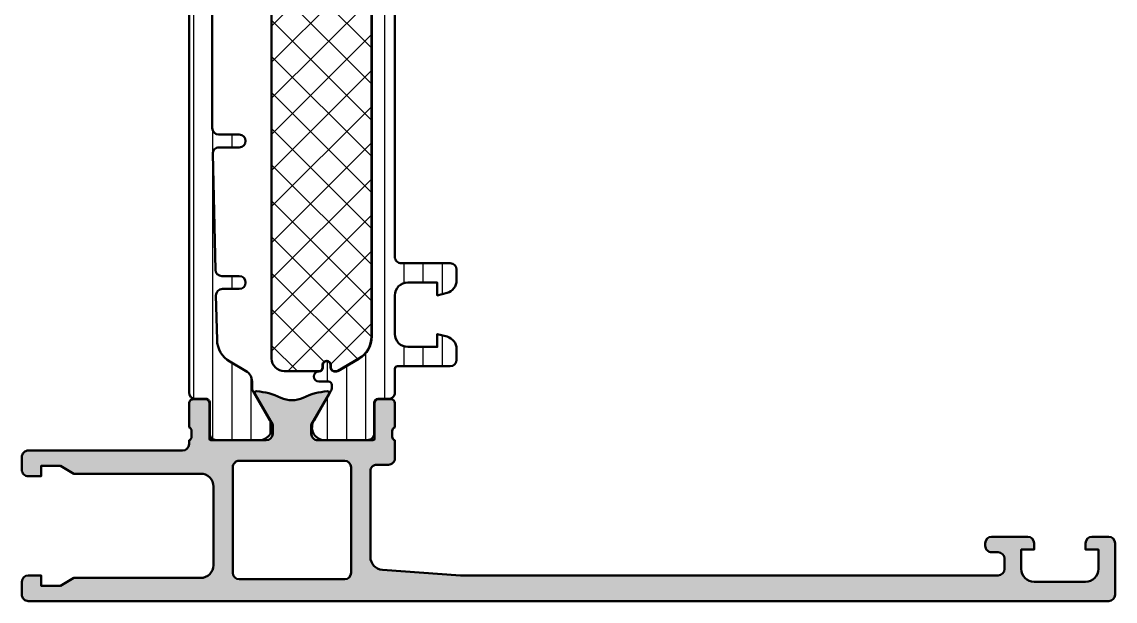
# Model space of a CAD drawing. Extents: x 0 to 85, y 0 to 90.
# Drawn here: x 0 to 85, y 0 to 45 of the extents above; entities that cross this region are included whole.
import ezdxf

# ---------------------------------------------------------------- set-up
doc = ezdxf.new("R2010")
doc.units = 0
for name, color, linetype, lineweight in [('0S-Alu contour', 7, 'Continuous', 50), ('0S-Alu hatch', 252, 'Continuous', 25), ('0S-Plastic contour', 254, 'Continuous', 50), ('0S-Plastic hatch', 253, 'Continuous', 25), ('0S-PT contour', 91, 'Continuous', 50), ('0S-PT hatch', 103, 'Continuous', 25)]:
    doc.layers.add(name, color=color, linetype=linetype, lineweight=lineweight)
pattern_1 = [(90, (0, 0), (-1.4859, 0), [])]

# ---------------------------------------------------------------- blocks, each defined once
blk = doc.blocks.new('462390__ED26CCDE_259D_4DCD_87C8_1630D022F20A_')
at = {"layer": '0S-Alu hatch'}
h = blk.add_hatch(color=256, dxfattribs=at)
edge = h.paths.add_edge_path()
edge.add_arc((28.10000000000003, 3.431119354686228), 0.9999999994067358, 180, 265.9143832526905)
edge.add_line((28.02875295062306, 2.43366065540663), (34.10000000059334, 2.000000151588619))
edge.add_line((34.10000000059334, 2.000000151588619), (75.90000000059332, 2.000000151588605))
edge.add_arc((75.9, 2.500000151284923), 0.4999999996963176, 270.0000000679892, 360)
edge.add_line((76.3999999996963, 2.500000151284939), (76.40000000059327, 3.300000151588571))
edge.add_arc((75.89999999999995, 3.300000151284869), 0.5000000005933174, 0, 89.99999999999837)
edge.add_line((75.89999999999996, 3.800000151878187), (75.40000000059331, 3.800000151588604))
edge.add_ellipse((75.40000000000003, 4.300000151284931), major_axis=(-0.4999999996963274, 0), ratio=1, start_angle=0, end_angle=90.00000006798427, ccw=False)
edge.add_line((74.9000000003037, 4.300000151284931), (74.9000000005933, 4.500000151588599))
edge.add_ellipse((75.40000000000002, 4.500000151284915), major_axis=(-0.4999999994067253, 0), ratio=1, start_angle=270.0000000000049, end_angle=360, ccw=False)
edge.add_line((75.39999999999998, 5.00000015069164), (78.20000000059333, 5.000000151588605))
edge.add_ellipse((78.20000000000005, 4.500000151284921), major_axis=(-0.5000000003036842, 0), ratio=1, start_angle=180, end_angle=269.9999999320141, ccw=False)
edge.add_line((78.70000000030373, 4.500000151284916), (78.70000000059329, 4.000000151588606))
edge.add_line((78.70000000059329, 4.000000151588606), (77.70000000059329, 4.000000151588606))
edge.add_line((77.70000000059329, 4.000000151588606), (77.70000000059329, 2.500000151588598))
edge.add_arc((78.70000000000005, 2.500000151284932), 0.9999999994067535, 180, 270.0000000000017)
edge.add_line((78.70000000000007, 1.500000151878178), (82.70000000059326, 1.500000151588605))
edge.add_arc((82.69999999999999, 2.500000151284913), 0.9999999996963085, 270.0000000339922, 360)
edge.add_line((83.6999999996963, 2.500000151284897), (83.7000000005933, 4.000000151588605))
edge.add_line((83.7000000005933, 4.000000151588605), (82.7000000005933, 4.000000151588605))
edge.add_line((82.7000000005933, 4.000000151588605), (82.7000000005933, 4.500000151588591))
edge.add_ellipse((83.20000000000003, 4.500000151284904), major_axis=(-0.4999999994067253, 0), ratio=1, start_angle=270.00000000000324, end_angle=360, ccw=False)
edge.add_line((83.2, 5.000000150691629), (84.50000000059333, 5.000000151588607))
edge.add_ellipse((84.50000000000006, 4.500000151284929), major_axis=(-0.500000000303678, 0), ratio=1, start_angle=180, end_angle=269.9999999320157, ccw=False)
edge.add_line((85.00000000030373, 4.500000151284951), (85.0000000005933, 0.5000001515885862))
edge.add_ellipse((84.50000000000006, 0.5000001512848823), major_axis=(-0.5000000005932465, 0), ratio=1, start_angle=90, end_angle=180, ccw=False)
edge.add_line((84.50000000000006, 1.506916358e-07), (0.5000000011865496, 8.96974e-10))
edge.add_ellipse((0.5000000000000002, 0.5000000005932744), major_axis=(-0.4999999996963003, 0), ratio=1, start_angle=0, end_angle=90.0000001359686, ccw=False)
edge.add_line((3.037e-10, 0.5000000005932744), (5.93274e-10, 1.500000000303699))
edge.add_ellipse((0.5, 1.499999999999999), major_axis=(-0.4999999994067261, 0), ratio=1, start_angle=270, end_angle=360, ccw=False)
edge.add_line((0.5, 1.999999999406725), (1.500000000593273, 2.000000000303699))
edge.add_line((1.500000000593273, 2.000000000303699), (1.500000000593273, 1.200000000303699))
edge.add_line((1.500000000593273, 1.200000000303699), (3.000000000593273, 1.200000000303699))
edge.add_line((3.000000000593273, 1.200000000303699), (4.039230485134599, 1.800000000303699))
edge.add_line((4.039230485134599, 1.800000000303699), (13.90000000059327, 1.800000000303699))
edge.add_arc((13.9, 2.8), 0.9999999996963005, 270.0000000339922, 360)
edge.add_line((14.8999999996963, 2.8), (14.90000000059328, 8.900000000303688))
edge.add_arc((13.9, 8.899999999999983), 1.000000000593281, 0, 90.0000000000001)
edge.add_line((13.9, 9.900000000593264), (4.039230485134599, 9.900000000303699))
edge.add_line((4.039230485134599, 9.900000000303699), (3.000000000593268, 10.5000000003037))
edge.add_line((3.000000000593268, 10.5000000003037), (1.500000000593276, 10.5000000003037))
edge.add_line((1.500000000593276, 10.5000000003037), (1.500000000593275, 9.7000000003037))
edge.add_line((1.500000000593275, 9.7000000003037), (0.5000000005932796, 9.700000000303694))
edge.add_ellipse((0.5000000000000056, 10.2), major_axis=(-0.4999999996963016, 0), ratio=1, start_angle=0, end_angle=90.0000000679841, ccw=False)
edge.add_line((3.03704e-10, 10.2), (5.932764e-10, 11.19999999971042))
edge.add_ellipse((0.5000000000000026, 11.19999999940672), major_axis=(-0.4999999994067262, 0), ratio=1, start_angle=269.9999999320158, end_angle=360, ccw=False)
edge.add_line((0.5000000005932767, 11.69999999881345), (12.50000000059328, 11.69999999971042))
edge.add_arc((12.50000000000001, 12.19999999940672), 0.4999999996962999, 270.0000000679845, 360)
edge.add_line((12.99999999969631, 12.19999999940672), (13.00000000059329, 12.50000015158868))
edge.add_arc((12.92116355345697, 12.76752074327809), 0.2788950562038166, 286.4198765540394, 361.1645893740976)
edge.add_line((13.20000099987643, 12.77318915127395), (13.20000100059329, 13.22678315158016))
edge.add_arc((12.92113290435685, 13.23244381075352), 0.2789255423241379, 358.8371299919586, 433.5754054446459)
edge.add_line((13.00000000016598, 13.49998715183949), (13.00000000059329, 15.37999815158868))
edge.add_ellipse((13.30000000000001, 15.37999815128498), major_axis=(-0.2999999994067224, 0), ratio=1, start_angle=269.99999999999966, end_angle=360, ccw=False)
edge.add_line((13.30000000000001, 15.6799981506917), (14.27997431963607, 15.67999815158868))
edge.add_ellipse((14.2799743190428, 15.37999815128498), major_axis=(-0.3000000003037009, 0), ratio=1, start_angle=180, end_angle=269.9999998866932, ccw=False)
edge.add_line((14.5799743193465, 15.37999815128498), (14.57997431963607, 12.62000015158868))
edge.add_arc((14.69997431904282, 12.62000015128498), 0.1199999994067493, 180, 270)
edge.add_line((14.69997431904282, 12.50000015187823), (19.00000000059322, 12.50000015158865))
edge.add_arc((18.99999999999994, 13.00000015128496), 0.4999999996963016, 270.0000000679847, 360)
edge.add_line((19.49999999969624, 13.00000015128502), (19.50000000059313, 13.7000001515888))
edge.add_line((19.50000000059313, 13.7000001515888), (18.11850454297095, 16.09282047461596))
edge.add_ellipse((18.23767790219082, 16.16162524568062), major_axis=(-0.1376095420710651, 0), ratio=1, start_angle=-93.65154913674252, end_angle=30.000000014001728, ccw=False)
edge.add_ellipse((17.93308449340569, 11.31931170561639), major_axis=(-4.989493406259399, 0), ratio=1, start_angle=243.9733354363952, end_angle=266.3992560214201, ccw=False)
edge.add_arc((21, 17.6000001512847), 1.999999999999743, 243.9733354363952, 296.0266645636046)
edge.add_ellipse((24.06691550659435, 11.31931170561629), major_axis=(-4.989493406259503, 0), ratio=1, start_angle=273.60074397858665, end_angle=296.0266645636047, ccw=False)
edge.add_ellipse((23.76232209780921, 16.16162524568061), major_axis=(-0.1376095427367154, 0), ratio=1, start_angle=150.0000000000009, end_angle=273.6515491367441, ccw=False)
edge.add_line((23.88149545762237, 16.09282047431225), (22.50000000059344, 13.70000015158874))
edge.add_line((22.50000000059344, 13.70000015158874), (22.50000000059338, 13.00000015158865))
edge.add_arc((23.00000000000009, 13.00000015128497), 0.4999999994067146, 180, 270.0000000000021)
edge.add_line((23.00000000000011, 12.50000015187826), (27.30002568155055, 12.50000015158867))
edge.add_arc((27.30002568095728, 12.62000015128493), 0.11999999969626, 270.0000002832678, 360)
edge.add_line((27.42002568065354, 12.62000015128493), (27.42002568155052, 15.37999815158864))
edge.add_ellipse((27.72002568095724, 15.37999815128494), major_axis=(-0.2999999994067188, 0), ratio=1, start_angle=270, end_angle=360, ccw=False)
edge.add_line((27.72002568095724, 15.67999815069166), (28.70000000059329, 15.67999815158863))
edge.add_ellipse((28.70000000000002, 15.37999815128493), major_axis=(-0.3000000003037044, 0), ratio=1, start_angle=180, end_angle=269.9999998866929, ccw=False)
edge.add_line((29.00000000030372, 15.37999815128493), (29.0000000005933, 13.49998715158012))
edge.add_arc((29.0788670956432, 13.23244381075348), 0.2789255418607061, 106.4245944208204, 181.1628700728865)
edge.add_line((28.7999989998765, 13.22678315127391), (28.7999990005933, 12.77318915158012))
edge.add_arc((29.07883644654308, 12.76752074327805), 0.2788950557404617, 178.8354105610467, 253.5801235805079)
edge.add_line((29.00000000016596, 12.50000015184796), (29.00000000059329, 11.10000015158857))
edge.add_ellipse((28.50000000000007, 11.10000015128487), major_axis=(-0.5000000005932251, 0), ratio=1, start_angle=89.99999999999591, end_angle=180, ccw=False)
edge.add_line((28.50000000000003, 10.60000015069164), (27.60000000059327, 10.60000015158862))
edge.add_arc((27.60000000000003, 10.10000015128489), 0.5000000003037269, 89.99999993201936, 180)
edge.add_line((27.0999999996963, 10.10000015128488), (27.10000000059329, 3.431119354989911))
edge = h.paths.add_edge_path()
edge.add_arc((25.10000000000002, 10.40000015128492), 0.5000000005932748, 0, 89.99999993201573)
edge.add_line((25.1000000005933, 10.90000015187819), (16.90000000059328, 10.90000015158862))
edge.add_arc((16.9, 10.40000015128492), 0.5000000003037002, 89.99999993201573, 180)
edge.add_line((16.3999999996963, 10.40000015128492), (16.40000000059328, 2.2000001515886))
edge.add_arc((16.9, 2.2000001512849), 0.4999999994067253, 180, 270)
edge.add_line((16.9, 1.700000151878175), (25.1000000005933, 1.7000001515886))
edge.add_arc((25.10000000000002, 2.2000001512849), 0.4999999996963, 270.0000000679843, 360)
edge.add_line((25.59999999969632, 2.2000001512849), (25.6000000005933, 10.40000015158861))
at = {"layer": '0S-Alu contour', "color": 7}
for points in [[(13.00000000016598, 13.49998715183949), (13.00000000059329, 15.37999815158868)], [(13.30000000000001, 15.6799981506917), (14.27997431963607, 15.67999815158868)], [(14.5799743193465, 15.37999815128498), (14.57997431963607, 12.62000015158868)], [(19.49999999969624, 13.00000015128502), (19.50000000059313, 13.7000001515888), (18.11850454297095, 16.09282047461596)], [(23.88149545762237, 16.09282047431225), (22.50000000059344, 13.70000015158874), (22.50000000059338, 13.00000015158865)], [(27.42002568065354, 12.62000015128493), (27.42002568155052, 15.37999815158864)], [(27.72002568095724, 15.67999815069166), (28.70000000059329, 15.67999815158863)], [(29.00000000030372, 15.37999815128493), (29.0000000005933, 13.49998715158012)], [(13.20000099987643, 12.77318915127395), (13.20000100059329, 13.22678315158016)], [(28.7999989998765, 13.22678315127391), (28.7999990005933, 12.77318915158012)], [(12.99999999969631, 12.19999999940672), (13.00000000059329, 12.50000015158868)], [(14.69997431904282, 12.50000015187823), (19.00000000059322, 12.50000015158865)], [(23.00000000000011, 12.50000015187826), (27.30002568155055, 12.50000015158867)], [(29.00000000016596, 12.50000015184796), (29.00000000059329, 11.10000015158857)], [(3.03704e-10, 10.2), (5.932764e-10, 11.19999999971042)], [(0.5000000005932767, 11.69999999881345), (12.50000000059328, 11.69999999971042)], [(13.9, 9.900000000593264), (4.039230485134599, 9.900000000303699), (3.000000000593268, 10.5000000003037), (1.500000000593276, 10.5000000003037), (1.500000000593275, 9.7000000003037), (0.5000000005932796, 9.700000000303694)], [(16.3999999996963, 10.40000015128492), (16.40000000059328, 2.2000001515886)], [(25.1000000005933, 10.90000015187819), (16.90000000059328, 10.90000015158862)], [(25.59999999969632, 2.2000001512849), (25.6000000005933, 10.40000015158861)], [(28.50000000000003, 10.60000015069164), (27.60000000059327, 10.60000015158862)], [(27.0999999996963, 10.10000015128488), (27.10000000059329, 3.431119354989911)], [(14.8999999996963, 2.8), (14.90000000059328, 8.900000000303688)], [(74.9000000003037, 4.300000151284931), (74.9000000005933, 4.500000151588599)], [(75.39999999999998, 5.00000015069164), (78.20000000059333, 5.000000151588605)], [(78.70000000030373, 4.500000151284916), (78.70000000059329, 4.000000151588606), (77.70000000059329, 4.000000151588606), (77.70000000059329, 2.500000151588598)], [(83.6999999996963, 2.500000151284897), (83.7000000005933, 4.000000151588605), (82.7000000005933, 4.000000151588605), (82.7000000005933, 4.500000151588591)], [(83.2, 5.000000150691629), (84.50000000059333, 5.000000151588607)], [(85.00000000030373, 4.500000151284951), (85.0000000005933, 0.5000001515885862)], [(75.89999999999996, 3.800000151878187), (75.40000000059331, 3.800000151588604)], [(76.3999999996963, 2.500000151284939), (76.40000000059327, 3.300000151588571)], [(0.5, 1.999999999406725), (1.500000000593273, 2.000000000303699), (1.500000000593273, 1.200000000303699), (3.000000000593273, 1.200000000303699), (4.039230485134599, 1.800000000303699), (13.90000000059327, 1.800000000303699)], [(28.02875295062306, 2.43366065540663), (34.10000000059334, 2.000000151588619), (75.90000000059332, 2.000000151588605)], [(3.037e-10, 0.5000000005932744), (5.93274e-10, 1.500000000303699)], [(16.9, 1.700000151878175), (25.1000000005933, 1.7000001515886)], [(78.70000000000007, 1.500000151878178), (82.70000000059326, 1.500000151588605)], [(84.50000000000006, 1.506916358e-07), (0.5000000011865496, 8.96974e-10)]]:
    blk.add_lwpolyline(points, dxfattribs=at)
at = {"layer": '0S-Alu contour', "color": 7, "extrusion": (0, 0, -1)}
for centre, radius, start, end in [((-18.23767790219082, 16.16162524568062), 0.1376095420710651, 329.9999999859983, 93.65154913674262), ((-17.93308449340569, 11.31931170561639), 4.989493406259399, 93.60074397857991, 116.0266645636048), ((-24.06691550659435, 11.31931170561629), 4.989493406259503, 63.97333543639528, 86.39925602141336), ((-23.76232209780921, 16.16162524568061), 0.1376095427367154, 86.3484508632559, 209.9999999999991), ((-13.30000000000001, 15.37999815128498), 0.2999999994067224, 0, 90.00000000000033), ((-14.2799743190428, 15.37999815128498), 0.3000000003037009, 90.0000001133068, 180), ((-27.72002568095724, 15.37999815128494), 0.2999999994067188, 0, 90), ((-28.70000000000002, 15.37999815128493), 0.3000000003037044, 90.00000011330712, 180), ((-0.5000000000000026, 11.19999999940672), 0.4999999994067262, 0, 90.0000000679842), ((-28.50000000000007, 11.10000015128487), 0.5000000005932251, 180, 270.0000000000041), ((-0.5000000000000056, 10.2), 0.4999999996963016, 269.9999999320159, 0), ((-75.40000000000002, 4.500000151284915), 0.4999999994067253, 0, 89.99999999999511), ((-75.40000000000003, 4.300000151284931), 0.4999999996963274, 269.9999999320157, 0), ((-78.20000000000005, 4.500000151284921), 0.5000000003036842, 90.00000006798591, 180), ((-83.20000000000003, 4.500000151284904), 0.4999999994067253, 0, 89.99999999999675), ((-84.50000000000006, 4.500000151284929), 0.500000000303678, 90.00000006798427, 180), ((-0.5, 1.499999999999999), 0.4999999994067261, 0, 90), ((-0.5000000000000002, 0.5000000005932744), 0.4999999996963003, 269.9999998640314, 0), ((-84.50000000000006, 0.5000001512848823), 0.5000000005932465, 180, 270)]:
    blk.add_arc(centre, radius, start, end, dxfattribs=at)
at = {"layer": '0S-Alu contour', "color": 7}
for centre, radius, start, end in [((21, 17.6000001512847), 1.999999999999743, 243.9733354363952, 296.0266645636046), ((12.92113290435685, 13.23244381075352), 0.2789255423241379, 358.8371299919586, 73.57540544464594), ((12.92116355345697, 12.76752074327809), 0.2788950562038166, 286.4198765540394, 1.16458937409755), ((18.99999999999994, 13.00000015128496), 0.4999999996963016, 270.0000000679847, 0), ((23.00000000000009, 13.00000015128497), 0.4999999994067146, 180, 270.0000000000021), ((29.07883644654308, 12.76752074327805), 0.2788950557404617, 178.8354105610467, 253.5801235805079), ((29.0788670956432, 13.23244381075348), 0.2789255418607061, 106.4245944208204, 181.1628700728865), ((12.50000000000001, 12.19999999940672), 0.4999999996962999, 270.0000000679845, 0), ((14.69997431904282, 12.62000015128498), 0.1199999994067493, 180, 270), ((27.30002568095728, 12.62000015128493), 0.11999999969626, 270.0000002832678, 0), ((16.9, 10.40000015128492), 0.5000000003037002, 89.99999993201573, 180), ((25.10000000000002, 10.40000015128492), 0.5000000005932748, 0, 89.99999993201573), ((27.60000000000003, 10.10000015128489), 0.5000000003037269, 89.99999993201936, 180), ((13.9, 8.899999999999983), 1.000000000593281, 0, 90.0000000000001), ((28.10000000000003, 3.431119354686228), 0.9999999994067358, 180, 265.9143832526905), ((75.89999999999995, 3.300000151284869), 0.5000000005933174, 0, 89.99999999999837), ((13.9, 2.8), 0.9999999996963005, 270.0000000339922, 0), ((16.9, 2.2000001512849), 0.4999999994067253, 180, 270), ((25.10000000000002, 2.2000001512849), 0.4999999996963, 270.0000000679843, 0), ((75.9, 2.500000151284923), 0.4999999996963176, 270.0000000679892, 0), ((78.70000000000005, 2.500000151284932), 0.9999999994067535, 180, 270.0000000000017), ((82.69999999999999, 2.500000151284913), 0.9999999996963085, 270.0000000339922, 0)]:
    blk.add_arc(centre, radius, start, end, dxfattribs=at)
blk = doc.blocks.new('284595__A47824E2_F497_47A2_A7A0_4AD0855C51B0___EC2C82A8_C3CB_4AE3_97E7_61DF02725B38_')
at = {"layer": '0S-Plastic hatch'}
h = blk.add_hatch(dxfattribs=at)
h.set_pattern_fill('ANSI31', color=256, scale=0.4680000000000001, angle=45, style=0)
h.set_pattern_definition(pattern_1)
edge = h.paths.add_edge_path()
edge.add_ellipse((29.50000000059299, 55.75000000035089), major_axis=(-0.5000000000000036, 0), ratio=1, start_angle=270.00000000000125, end_angle=360, ccw=False)
edge.add_line((29.50000000059299, 56.2500000003509), (33.30000000059306, 56.25000000035089))
edge.add_arc((33.30000000059302, 56.75000000035084), 0.4999999999999574, 270.0000000000041, 360)
edge.add_line((33.80000000059298, 56.75000000035088), (33.800000000593, 57.5807492237253))
edge.add_arc((32.80000000059303, 57.5807492237253), 0.9999999999999715, 0, 75.00000000000126)
edge.add_line((33.05881904569551, 58.54667505001434), (32.30000000059299, 58.75000000035089))
edge.add_line((32.30000000059299, 58.75000000035089), (32.30000000059299, 57.75000000035088))
edge.add_line((32.30000000059299, 57.75000000035088), (30.00000000059302, 57.75000000035088))
edge.add_ellipse((30.00000000059298, 58.75000000035088), major_axis=(-0.9999999999999928, 0), ratio=1, start_angle=0, end_angle=90.00000000000182, ccw=False)
edge.add_line((29.00000000059299, 58.75000000035088), (29.00000000059299, 61.75000000035094))
edge.add_ellipse((30.000000000593, 61.75000000035089), major_axis=(-1.000000000000003, 0), ratio=1, start_angle=269.99999999999756, end_angle=360, ccw=False)
edge.add_line((30.00000000059304, 62.75000000035089), (32.30000000059299, 62.75000000035084))
edge.add_line((32.30000000059299, 62.75000000035084), (32.30000000059299, 61.7500000003509))
edge.add_line((32.30000000059299, 61.7500000003509), (33.05881904569554, 61.95332495068754))
edge.add_arc((32.80000000059306, 62.91925077697654), 0.9999999999999246, 284.9999999999986, 360)
edge.add_line((33.80000000059298, 62.91925077697651), (33.80000000059299, 63.75000000035091))
edge.add_arc((33.300000000593, 63.75000000035092), 0.4999999999999858, 0, 89.99999999999837)
edge.add_line((33.30000000059302, 64.2500000003509), (29.200000000593, 64.25000000035085))
edge.add_ellipse((29.200000000593, 64.45000000035085), major_axis=(-0.200000000000017, 0), ratio=1, start_angle=0, end_angle=90.00000000000199, ccw=False)
edge.add_line((29.00000000059298, 64.45000000035085), (29.00000000059299, 66.29000567926036))
edge.add_arc((28.50000267949529, 66.29000567926036), 0.4999973210976983, 0, 90.00030698202455)
edge.add_line((28.50000000058611, 66.79000300035088), (27.68966866725275, 66.79000300035088))
edge.add_ellipse((27.68966866725276, 67.09000300035089), major_axis=(-0.3000000000000114, 0), ratio=1, start_angle=0, end_angle=89.99999999999937, ccw=False)
edge.add_line((27.38966866725275, 67.09000300035089), (27.39000061764978, 69.49000138328715))
edge.add_arc((26.89000464021115, 69.49000402291225), 0.4999959774455904, 359.9996975182267, 450.0003024811834)
edge.add_line((26.8900020005861, 69.99000000035086), (23.4134605024866, 69.99000000035088))
edge.add_arc((23.55577115147795, 69.00018192562803), 0.9999960709244737, 98.18160805189966, 212.7270160998403)
edge.add_line((22.7145185024866, 68.45954700035088), (24.03303535179776, 66.17580851367859))
edge.add_ellipse((23.60002263506742, 65.92580853937905), major_axis=(-0.49999999999996, 0), ratio=1, start_angle=179.994256176766, end_angle=209.9999965993454, ccw=False)
edge.add_line((24.10002263255493, 65.92575841506525), (24.10000000058358, 65.70000000036845))
edge.add_ellipse((23.85000000056609, 65.7000000003684), major_axis=(-0.25000000001749, 0), ratio=1, start_angle=89.9999999999992, end_angle=180, ccw=False)
edge.add_line((23.85000000056608, 65.45000000035091), (23.099593361202, 65.45000000035088))
edge.add_arc((23.099593361202, 65.05074092723413), 0.3992590731167524, 90, 270)
edge.add_ellipse((23.09959336120201, 64.3500000003508), major_axis=(-0.3014818537665747, 0), ratio=1, start_angle=180, end_angle=270.00000000000136, ccw=False)
edge.add_line((23.40107521496858, 64.35000000035086), (23.40107521496858, 64.14942920506464))
edge.add_arc((23.70050441968234, 64.14942920506466), 0.2994292047137605, 180, 360)
edge.add_line((23.9999336243961, 64.14942920506469), (23.99993362439611, 64.35000000035095))
edge.add_ellipse((24.29993362439609, 64.35000000035093), major_axis=(-0.2999999999999794, 0), ratio=1, start_angle=273.39363927145615, end_angle=360, ccw=False)
edge.add_line((24.28217495850764, 64.6494739220634), (24.46501281005343, 64.6494739220634))
edge.add_ellipse((24.46501281005357, 64.44947392206333), major_axis=(-0.2000000000000739, 0), ratio=1, start_angle=240.0000000000446, end_angle=270.0000000000407, ccw=False)
edge.add_line((24.56501281005347, 64.62267900282036), (26.20000000059302, 63.67871870824063))
edge.add_ellipse((25.2000000005931, 61.94666790067184), major_axis=(-1.999999999999883, 0), ratio=1, start_angle=180, end_angle=240.0000000000008, ccw=False)
edge.add_line((27.20000000059298, 61.94666790067188), (27.20000000059299, 20.55333209998275))
edge.add_ellipse((25.20000000059302, 20.55333209998277), major_axis=(-1.999999999999968, 0), ratio=1, start_angle=119.99999999999909, end_angle=180, ccw=False)
edge.add_line((26.20000000059298, 18.8212812924139), (24.56501281005348, 17.87732099783439))
edge.add_ellipse((24.46501281005328, 18.05052607859117), major_axis=(-0.2000000000000027, 0), ratio=1, start_angle=90.0000000000702, end_angle=120.00000000006699, ccw=False)
edge.add_line((24.46501281005352, 17.85052607859116), (24.28217495850763, 17.85052607859122))
edge.add_ellipse((24.29993362439605, 18.15000000030367), major_axis=(-0.2999999999999463, 0), ratio=1, start_angle=0, end_angle=86.60636072854618, ccw=False)
edge.add_line((23.99993362439611, 18.15000000030365), (23.99993362439611, 18.35057079558992))
edge.add_arc((23.70050441968234, 18.35057079558992), 0.2994292047137641, 0, 180)
edge.add_line((23.40107521496858, 18.35057079558992), (23.40107521496858, 18.15000000030365))
edge.add_ellipse((23.09959336120205, 18.15000000030375), major_axis=(-0.3014818537665285, 0), ratio=1, start_angle=89.9999999999892, end_angle=180, ccw=False)
edge.add_arc((23.099593361202, 17.44925907342047), 0.3992590731167524, 90, 270)
edge.add_line((23.099593361202, 17.05000000030372), (23.85000000056613, 17.05000000030369))
edge.add_ellipse((23.8500000005661, 16.80000000028621), major_axis=(-0.2500000000174758, 0), ratio=1, start_angle=180, end_angle=269.9999999999943, ccw=False)
edge.add_line((24.10000000058358, 16.80000000028612), (24.10002263255494, 16.57424158558933))
edge.add_ellipse((23.60002263506738, 16.57419146127552), major_axis=(-0.4999999999999997, 0), ratio=1, start_angle=150.000003400655, end_angle=180.0057438232342, ccw=False)
edge.add_line((24.03303535179776, 16.32419148697596), (22.71451850248661, 14.04045300030368))
edge.add_arc((23.55577115147795, 13.49981807502653), 0.9999960709244688, 147.2729839001592, 261.8183919481001)
edge.add_line((23.4134605024866, 12.51000000030369), (26.8900020005861, 12.51000000030369))
edge.add_arc((26.89000464021116, 13.00999597774231), 0.4999959774455886, 269.9996975188153, 360.0003024817733)
edge.add_line((27.39000061764978, 13.0099986173674), (27.38966866725275, 15.40999700030367))
edge.add_ellipse((27.68966866725276, 15.40999700030367), major_axis=(-0.3000000000000114, 0), ratio=1, start_angle=270, end_angle=360, ccw=False)
edge.add_line((27.68966866725276, 15.70999700030369), (28.50000000058611, 15.70999700030369))
edge.add_arc((28.50000267949531, 16.2099943213942), 0.4999973210976877, 269.9996930179747, 360)
edge.add_line((29.00000000059299, 16.2099943213942), (29.00000000059299, 18.05000000030363))
edge.add_ellipse((29.20000000059302, 18.05000000030368), major_axis=(-0.2000000000000242, 0), ratio=1, start_angle=270.0000000000112, end_angle=360, ccw=False)
edge.add_line((29.20000000059298, 18.25000000030371), (33.300000000593, 18.25000000030365))
edge.add_arc((33.300000000593, 18.75000000030364), 0.4999999999999929, 270.0000000000008, 360)
edge.add_line((33.80000000059299, 18.75000000030365), (33.80000000059299, 19.58074922367802))
edge.add_arc((32.800000000593, 19.58074922367803), 0.9999999999999857, 0, 74.99999999999942)
edge.add_line((33.05881904569553, 20.54667504996708), (32.30000000059299, 20.75000000030371))
edge.add_line((32.30000000059299, 20.75000000030371), (32.30000000059299, 19.75000000030371))
edge.add_line((32.30000000059299, 19.75000000030371), (30.00000000059299, 19.75000000030371))
edge.add_ellipse((30.00000000059299, 20.7500000003037), major_axis=(-0.9999999999999964, 0), ratio=1, start_angle=0, end_angle=90.00000000000023, ccw=False)
edge.add_line((29.00000000059299, 20.75000000030371), (29.00000000059299, 23.75000000030377))
edge.add_ellipse((30.00000000059293, 23.75000000030372), major_axis=(-0.999999999999936, 0), ratio=1, start_angle=269.9999999999974, end_angle=360, ccw=False)
edge.add_line((30.00000000059297, 24.75000000030365), (32.30000000059299, 24.75000000030368))
edge.add_line((32.30000000059299, 24.75000000030368), (32.30000000059299, 23.75000000030377))
edge.add_line((32.30000000059299, 23.75000000030377), (33.05881904569545, 23.95332495064025))
edge.add_arc((32.80000000059291, 24.9192507769294), 1.000000000000094, 285.0000000000002, 360)
edge.add_line((33.800000000593, 24.9192507769294), (33.80000000059299, 25.75000000030374))
edge.add_arc((33.30000000059303, 25.75000000030374), 0.4999999999999574, 0, 89.9999999999992)
edge.add_line((33.30000000059304, 26.2500000003037), (29.50000000059299, 26.25000000030371))
edge.add_ellipse((29.50000000059297, 26.75000000030369), major_axis=(-0.4999999999999823, 0), ratio=1, start_angle=0, end_angle=90.00000000000199, ccw=False)
edge.add_line((29.00000000059299, 26.75000000030368), (29.00000000059299, 55.75000000035085))
at = {"layer": '0S-Plastic contour', "color": 7}
for points in [[(26.8900020005861, 69.99000000035086), (23.4134605024866, 69.99000000035088)], [(27.38966866725275, 67.09000300035089), (27.39000061764978, 69.49000138328715)], [(22.7145185024866, 68.45954700035088), (24.03303535179776, 66.17580851367859)], [(28.50000000058611, 66.79000300035088), (27.68966866725275, 66.79000300035088)], [(24.10002263255493, 65.92575841506525), (24.10000000058358, 65.70000000036845)], [(29.00000000059298, 64.45000000035085), (29.00000000059299, 66.29000567926036)], [(23.85000000056608, 65.45000000035091), (23.099593361202, 65.45000000035088)], [(24.28217495850764, 64.6494739220634), (24.46501281005343, 64.6494739220634)], [(24.56501281005347, 64.62267900282036), (26.20000000059302, 63.67871870824063)], [(23.40107521496858, 64.35000000035086), (23.40107521496858, 64.14942920506464)], [(23.9999336243961, 64.14942920506469), (23.99993362439611, 64.35000000035095)], [(33.30000000059302, 64.2500000003509), (29.200000000593, 64.25000000035085)], [(33.80000000059298, 62.91925077697651), (33.80000000059299, 63.75000000035091)], [(30.00000000059304, 62.75000000035089), (32.30000000059299, 62.75000000035084), (32.30000000059299, 61.7500000003509), (33.05881904569554, 61.95332495068754)], [(27.20000000059298, 61.94666790067188), (27.20000000059299, 20.55333209998275)], [(29.00000000059299, 58.75000000035088), (29.00000000059299, 61.75000000035094)], [(33.05881904569551, 58.54667505001434), (32.30000000059299, 58.75000000035089), (32.30000000059299, 57.75000000035088), (30.00000000059302, 57.75000000035088)], [(33.80000000059298, 56.75000000035088), (33.800000000593, 57.5807492237253)], [(29.50000000059299, 56.2500000003509), (33.30000000059306, 56.25000000035089)], [(29.00000000059299, 26.75000000030368), (29.00000000059299, 55.75000000035085)], [(33.30000000059304, 26.2500000003037), (29.50000000059299, 26.25000000030371)], [(33.800000000593, 24.9192507769294), (33.80000000059299, 25.75000000030374)], [(30.00000000059297, 24.75000000030365), (32.30000000059299, 24.75000000030368), (32.30000000059299, 23.75000000030377), (33.05881904569545, 23.95332495064025)], [(29.00000000059299, 20.75000000030371), (29.00000000059299, 23.75000000030377)], [(33.05881904569553, 20.54667504996708), (32.30000000059299, 20.75000000030371), (32.30000000059299, 19.75000000030371), (30.00000000059299, 19.75000000030371)], [(33.80000000059299, 18.75000000030365), (33.80000000059299, 19.58074922367802)], [(26.20000000059298, 18.8212812924139), (24.56501281005348, 17.87732099783439)], [(23.40107521496858, 18.35057079558992), (23.40107521496858, 18.15000000030365)], [(23.99993362439611, 18.15000000030365), (23.99993362439611, 18.35057079558992)], [(24.46501281005352, 17.85052607859116), (24.28217495850763, 17.85052607859122)], [(29.00000000059299, 16.2099943213942), (29.00000000059299, 18.05000000030363)], [(29.20000000059298, 18.25000000030371), (33.300000000593, 18.25000000030365)], [(23.099593361202, 17.05000000030372), (23.85000000056613, 17.05000000030369)], [(24.03303535179776, 16.32419148697596), (22.71451850248661, 14.04045300030368)], [(24.10000000058358, 16.80000000028612), (24.10002263255494, 16.57424158558933)], [(27.39000061764978, 13.0099986173674), (27.38966866725275, 15.40999700030367)], [(27.68966866725276, 15.70999700030369), (28.50000000058611, 15.70999700030369)], [(23.4134605024866, 12.51000000030369), (26.8900020005861, 12.51000000030369)]]:
    blk.add_lwpolyline(points, dxfattribs=at)
for centre, radius, start, end in [((23.55577115147795, 69.00018192562803), 0.9999960709244737, 98.18160805189966, 212.7270160998403), ((26.89000464021115, 69.49000402291225), 0.4999959774455904, 359.9996975182267, 90.00030248118344), ((28.50000267949529, 66.29000567926036), 0.4999973210976983, 0, 90.00030698202455), ((23.099593361202, 65.05074092723413), 0.3992590731167524, 90, 270), ((23.70050441968234, 64.14942920506466), 0.2994292047137605, 180, 0), ((33.300000000593, 63.75000000035092), 0.4999999999999858, 0, 89.99999999999837), ((32.80000000059306, 62.91925077697654), 0.9999999999999246, 284.9999999999986, 0), ((32.80000000059303, 57.5807492237253), 0.9999999999999715, 0, 75.00000000000126), ((33.30000000059302, 56.75000000035084), 0.4999999999999574, 270.0000000000041, 0), ((33.30000000059303, 25.75000000030374), 0.4999999999999574, 0, 89.9999999999992), ((32.80000000059291, 24.9192507769294), 1.000000000000094, 285.0000000000002, 0), ((32.800000000593, 19.58074922367803), 0.9999999999999857, 0, 74.99999999999942), ((33.300000000593, 18.75000000030364), 0.4999999999999929, 270.0000000000008, 0), ((23.70050441968234, 18.35057079558992), 0.2994292047137641, 0, 180), ((23.099593361202, 17.44925907342047), 0.3992590731167524, 90, 270), ((28.50000267949531, 16.2099943213942), 0.4999973210976877, 269.9996930179747, 0), ((23.55577115147795, 13.49981807502653), 0.9999960709244688, 147.2729839001592, 261.8183919481001), ((26.89000464021116, 13.00999597774231), 0.4999959774455886, 269.9996975188153, 0.0003024817733149)]:
    blk.add_arc(centre, radius, start, end, dxfattribs=at)
at = {"layer": '0S-Plastic contour', "color": 7, "extrusion": (0, 0, -1)}
for centre, radius, start, end in [((-27.68966866725276, 67.09000300035089), 0.3000000000000114, 270.0000000000007, 0), ((-23.85000000056609, 65.7000000003684), 0.25000000001749, 180, 270.0000000000008), ((-23.60002263506742, 65.92580853937905), 0.49999999999996, 150.0000034006546, 180.0057438232341), ((-23.09959336120201, 64.3500000003508), 0.3014818537665747, 89.99999999999864, 180), ((-24.29993362439609, 64.35000000035093), 0.2999999999999794, 0, 86.60636072854385), ((-24.46501281005357, 64.44947392206333), 0.2000000000000739, 89.99999999995929, 119.9999999999554), ((-29.200000000593, 64.45000000035085), 0.200000000000017, 269.999999999998, 0), ((-25.2000000005931, 61.94666790067184), 1.999999999999883, 119.9999999999992, 180), ((-30.000000000593, 61.75000000035089), 1.000000000000003, 0, 90.00000000000244), ((-30.00000000059298, 58.75000000035088), 0.9999999999999928, 269.9999999999982, 0), ((-29.50000000059299, 55.75000000035089), 0.5000000000000036, 0, 89.99999999999876), ((-29.50000000059297, 26.75000000030369), 0.4999999999999823, 269.999999999998, 0), ((-30.00000000059293, 23.75000000030372), 0.999999999999936, 0, 90.00000000000261), ((-25.20000000059302, 20.55333209998277), 1.999999999999968, 180, 240.0000000000009), ((-30.00000000059299, 20.7500000003037), 0.9999999999999964, 269.9999999999998, 0), ((-23.09959336120205, 18.15000000030375), 0.3014818537665285, 180, 270.0000000000108), ((-24.29993362439605, 18.15000000030367), 0.2999999999999463, 273.3936392714538, 0), ((-24.46501281005328, 18.05052607859117), 0.2000000000000027, 239.999999999933, 269.9999999999298), ((-29.20000000059302, 18.05000000030368), 0.2000000000000242, 0, 89.9999999999888), ((-23.8500000005661, 16.80000000028621), 0.2500000000174758, 90.0000000000057, 180), ((-23.60002263506738, 16.57419146127552), 0.4999999999999997, 179.9942561767658, 209.9999965993451), ((-27.68966866725276, 15.40999700030367), 0.3000000000000114, 0, 90)]:
    blk.add_arc(centre, radius, start, end, dxfattribs=at)
blk = doc.blocks.new('442320__E59C4411_3695_4256_B39A_8F78EC69875A_')
at = {"layer": '0S-PT hatch'}
h = blk.add_hatch(dxfattribs=at)
h.set_pattern_fill('ANSI37', color=256, scale=0.625, angle=90, style=0)
h.set_pattern_definition([(135, (0, 0), (-1.403165018917055, -1.403165018917055), []), (225, (0, 0), (1.403165018917055, -1.403165018917055), [])])
edge = h.paths.add_edge_path()
edge.add_line((19.42000000059299, 18.84979668060821), (19.42000000059299, 63.65020332004635))
edge.add_ellipse((20.40000000059297, 63.65020332004636), major_axis=(-0.9799999999999754, 0), ratio=1, start_angle=269.999999998998, end_angle=360, ccw=False)
edge.add_line((20.40000000061011, 64.63020332004633), (23.09959336120166, 64.63020331999921))
edge.add_ellipse((23.09959336120183, 64.34979668060808), major_axis=(-0.2804066393911313, 0), ratio=1, start_angle=180, end_angle=270.00000000003485, ccw=False)
edge.add_line((23.38000000059297, 64.34979668060822), (23.38000000059297, 64.14922588536916))
edge.add_arc((23.69996681249454, 64.14922588536916), 0.3199668119015619, 180, 360)
edge.add_line((24.0199336243961, 64.14922588536916), (24.0199336243961, 64.3497966806554))
edge.add_ellipse((24.2999336243961, 64.3497966806554), major_axis=(-0.2799999999999976, 0), ratio=1, start_angle=273.51278706399074, end_angle=360, ccw=False)
edge.add_line((24.28277766092473, 64.62927060236791), (24.46501281005347, 64.6292706023679))
edge.add_ellipse((24.46501281005345, 64.44927060236796), major_axis=(-0.1799999999999358, 0), ratio=1, start_angle=239.9999999999922, end_angle=269.9999999999932, ccw=False)
edge.add_line((24.55501281005343, 64.60515517504909), (26.19000000059299, 63.66119488046951))
edge.add_ellipse((25.20000000059299, 61.94646458097633), major_axis=(-1.979999999999993, 0), ratio=1, start_angle=180, end_angle=240.0000000000001, ccw=False)
edge.add_line((27.18000000059298, 61.94646458097633), (27.18000000059299, 20.55312878028729))
edge.add_ellipse((25.200000000593, 20.55312878028729), major_axis=(-1.979999999999989, 0), ratio=1, start_angle=119.9999999999996, end_angle=180, ccw=False)
edge.add_line((26.19000000059298, 18.83839848079411), (24.55501281005345, 17.89443818621454))
edge.add_ellipse((24.46501281005344, 18.05032275889573), major_axis=(-0.1800000000000003, 0), ratio=1, start_angle=90.00000000000341, end_angle=120.0000000000025, ccw=False)
edge.add_line((24.46501281005345, 17.87032275889573), (24.28277766092455, 17.87032275889573))
edge.add_ellipse((24.2999336243961, 18.14979668060822), major_axis=(-0.2799999999999903, 0), ratio=1, start_angle=0, end_angle=86.4872129359727, ccw=False)
edge.add_line((24.01993362439611, 18.14979668060822), (24.01993362439611, 18.35036747589446))
edge.add_arc((23.70050441968235, 18.35036747589446), 0.3194292047137601, 0, 180)
edge.add_line((23.38107521496858, 18.35036747589446), (23.38107521496858, 18.14979668060822))
edge.add_ellipse((23.10107521496858, 18.14979668060822), major_axis=(-0.2800000000000082, 0), ratio=1, start_angle=90.00000000000148, end_angle=180, ccw=False)
edge.add_line((23.10107521496858, 17.86979668060821), (20.40000000059299, 17.86979668060821))
edge.add_ellipse((20.40000000059299, 18.84979668060821), major_axis=(-0.9799999999999968, 0), ratio=1, start_angle=0, end_angle=90, ccw=False)
at = {"layer": '0S-PT contour', "color": 7}
for points in [[(20.40000000061011, 64.63020332004633), (23.09959336120166, 64.63020331999921)], [(24.28277766092473, 64.62927060236791), (24.46501281005347, 64.6292706023679)], [(24.55501281005343, 64.60515517504909), (26.19000000059299, 63.66119488046951)], [(23.38000000059297, 64.34979668060822), (23.38000000059297, 64.14922588536916)], [(24.0199336243961, 64.14922588536916), (24.0199336243961, 64.3497966806554)], [(19.42000000059299, 18.84979668060821), (19.42000000059299, 63.65020332004635)], [(27.18000000059298, 61.94646458097633), (27.18000000059299, 20.55312878028729)], [(26.19000000059298, 18.83839848079411), (24.55501281005345, 17.89443818621454)], [(23.10107521496858, 17.86979668060821), (20.40000000059299, 17.86979668060821)], [(23.38107521496858, 18.35036747589446), (23.38107521496858, 18.14979668060822)], [(24.01993362439611, 18.14979668060822), (24.01993362439611, 18.35036747589446)], [(24.46501281005345, 17.87032275889573), (24.28277766092455, 17.87032275889573)]]:
    blk.add_lwpolyline(points, dxfattribs=at)
at = {"layer": '0S-PT contour', "color": 7, "extrusion": (0, 0, -1)}
for centre, radius, start, end in [((-20.40000000059297, 63.65020332004636), 0.9799999999999754, 0, 90.000000001002), ((-23.09959336120183, 64.34979668060808), 0.2804066393911313, 89.99999999996515, 180), ((-24.2999336243961, 64.3497966806554), 0.2799999999999976, 0, 86.48721293600926), ((-24.46501281005345, 64.44927060236796), 0.1799999999999358, 90.0000000000068, 120.0000000000078), ((-25.20000000059299, 61.94646458097633), 1.979999999999993, 119.9999999999999, 180), ((-25.200000000593, 20.55312878028729), 1.979999999999989, 180, 240.0000000000004), ((-20.40000000059299, 18.84979668060821), 0.9799999999999968, 270, 0), ((-23.10107521496858, 18.14979668060822), 0.2800000000000082, 180, 269.9999999999985), ((-24.2999336243961, 18.14979668060822), 0.2799999999999903, 273.5127870640273, 0), ((-24.46501281005344, 18.05032275889573), 0.1800000000000003, 239.9999999999975, 269.9999999999966)]:
    blk.add_arc(centre, radius, start, end, dxfattribs=at)
at = {"layer": '0S-PT contour', "color": 7}
for centre, radius, start, end in [((23.69996681249454, 64.14922588536916), 0.3199668119015619, 180, 0), ((23.70050441968235, 18.35036747589446), 0.3194292047137601, 0, 180)]:
    blk.add_arc(centre, radius, start, end, dxfattribs=at)
blk = doc.blocks.new('284595__01EB518B_EF57_4EB4_B187_29054258473A___C4E66F2F_8359_47ED_9670_8FA8B3A1B577_')
at = {"layer": '0S-Plastic hatch'}
h = blk.add_hatch(dxfattribs=at)
h.set_pattern_fill('ANSI31', color=256, scale=0.4680000000000001, angle=45, style=0)
h.set_pattern_definition(pattern_1)
edge = h.paths.add_edge_path()
edge.add_arc((17.17314668686706, 62.16210424039182), 1.999999999999994, 119.9999999999978, 178.6586049342205)
edge.add_line((15.1736947723603, 62.20892348403396), (15.09297456610806, 58.76170481121429))
edge.add_arc((15.59283754473474, 58.75000000030376), 0.4999999999999919, 178.6586049342219, 270.0000000000004)
edge.add_line((15.59283754473475, 58.25000000030377), (16.90000000059332, 58.25000000030375))
edge.add_ellipse((16.90000000059332, 57.75000000030376), major_axis=(-0.5, 0), ratio=1, start_angle=90, end_angle=270, ccw=False)
edge.add_line((16.90000000059332, 57.25000000030376), (15.54600546710145, 57.25000000030376))
edge.add_arc((15.54600546710144, 56.75000000030376), 0.5, 89.99999999999876, 178.6586049342213)
edge.add_line((15.04614248847475, 56.76170481121428), (14.83539813912486, 47.76170481121425))
edge.add_arc((15.33526111775155, 47.75000000030373), 0.4999999999999972, 178.6586049342219, 270.0000000000014)
edge.add_line((15.33526111775157, 47.25000000030374), (16.90000000059332, 47.25000000030376))
edge.add_ellipse((16.90000000059332, 46.75000000030375), major_axis=(-0.5, 0), ratio=1, start_angle=90, end_angle=270, ccw=False)
edge.add_line((16.90000000059332, 46.25000000030375), (15.30000000059326, 46.25000000030376))
edge.add_arc((15.30000000059326, 45.75000000030376), 0.5, 90, 180)
edge.add_line((14.80000000059326, 45.75000000030376), (14.80000000059326, 36.75000000030376))
edge.add_arc((15.30000000059327, 36.75000000030376), 0.5000000000000054, 180, 270)
edge.add_line((15.30000000059327, 36.25000000030375), (16.90000000059332, 36.25000000030376))
edge.add_ellipse((16.90000000059332, 35.75000000030376), major_axis=(-0.5, 0), ratio=1, start_angle=90, end_angle=270, ccw=False)
edge.add_line((16.90000000059332, 35.25000000030376), (15.33526111775151, 35.25000000030374))
edge.add_arc((15.33526111775152, 34.75000000030379), 0.4999999999999574, 90.00000000000018, 181.3413950657789)
edge.add_line((14.83539813912487, 34.73829518939326), (15.04614248847475, 25.73829518939323))
edge.add_arc((15.54600546710145, 25.75000000030376), 0.5000000000000062, 181.3413950657786, 270)
edge.add_line((15.54600546710145, 25.25000000030375), (16.90000000059332, 25.25000000030376))
edge.add_ellipse((16.90000000059332, 24.75000000030375), major_axis=(-0.5000000000000036, 0), ratio=1, start_angle=90, end_angle=270, ccw=False)
edge.add_line((16.90000000059332, 24.25000000030375), (15.59283754473475, 24.25000000030375))
edge.add_arc((15.59283754473475, 23.75000000030376), 0.4999999999999965, 90, 181.3413950657789)
edge.add_line((15.09297456610806, 23.73829518939323), (15.1736947723603, 20.29107651657356))
edge.add_arc((17.17314668686727, 20.33789576021569), 2.000000000000203, 181.3413950657786, 240.0000000000015)
edge.add_line((16.17314668686721, 18.6058449526466), (17.40000000059308, 17.89752086171084))
edge.add_ellipse((16.90000000059317, 17.03149545792638), major_axis=(-0.9999999999999651, 0), ratio=1, start_angle=180, end_angle=240.000000000005, ccw=False)
edge.add_line((17.90000000059313, 17.03149545792638), (17.90000000059314, 16.57894936799058))
edge.add_arc((18.39997736246445, 16.57419146759328), 0.4999999999999777, 179.4547765471978, 209.9999965993442)
edge.add_line((17.96696464573409, 16.32419149329373), (19.28548149869274, 14.0404530003037))
edge.add_ellipse((18.44422884970139, 13.49981807502655), major_axis=(-0.9999960709244748, 0), ratio=1, start_angle=98.18160805189979, end_angle=212.7270160998405, ccw=False)
edge.add_line((18.58653949869275, 12.5100000003037), (15.10999800059327, 12.5100000003037))
edge.add_ellipse((15.1099953609682, 13.00999597774231), major_axis=(-0.4999959774455833, 0), ratio=1, start_angle=-0.0003024817733034979, end_angle=90.00030248118611, ccw=False)
edge.add_line((14.60999938352958, 13.00999861737251), (14.61033401283581, 15.4099970003037))
edge.add_arc((14.3103340128358, 15.4099970003037), 0.3000000000000025, 0, 90.00000000000033)
edge.add_line((14.3103340128358, 15.7099970003037), (13.50000000059327, 15.7099970003037))
edge.add_ellipse((13.50000000059327, 16.2099970003038), major_axis=(-0.5000000000001031, 0), ratio=1, start_angle=0, end_angle=89.99999999999977, ccw=False)
edge.add_line((13.00000000059317, 16.2099970003038), (13.00000000059336, 66.29000300030368))
edge.add_ellipse((13.50000000059335, 66.29000300030368), major_axis=(-0.4999999999999947, 0), ratio=1, start_angle=270.000000000001, end_angle=360, ccw=False)
edge.add_line((13.50000000059334, 66.7900030003037), (14.31033401283581, 66.7900030003037))
edge.add_arc((14.31033401283581, 67.0900030003037), 0.2999999999999971, 270.000000000001, 360)
edge.add_line((14.61033401283581, 67.0900030003037), (14.60999938352958, 69.49000138323998))
edge.add_ellipse((15.1099953609682, 69.49000402286507), major_axis=(-0.4999959774455868, 0), ratio=1, start_angle=-90.0003024811852, end_angle=0.0003024817733034979, ccw=False)
edge.add_line((15.10999800059327, 69.99000000030368), (18.58653949869274, 69.9900000003037))
edge.add_ellipse((18.44422884970139, 69.00018192558085), major_axis=(-0.9999960709244732, 0), ratio=1, start_angle=147.2729839001607, end_angle=261.81839194810055, ccw=False)
edge.add_line((19.28548149869275, 68.45954700030371), (17.96696464573409, 66.1758085073137))
edge.add_arc((18.39997736246468, 65.92580853301402), 0.5000000000002432, 150.0000034006546, 180.545223452837)
edge.add_line((17.90000000059311, 65.92105063261641), (17.90000000059315, 65.46850454268106))
edge.add_ellipse((16.90000000059314, 65.46850454268107), major_axis=(-1.000000000000007, 0), ratio=1, start_angle=119.99999999999591, end_angle=180, ccw=False)
edge.add_line((17.40000000059308, 64.60247913889658), (16.17314668686713, 63.89415504796073))
at = {"layer": '0S-Plastic contour', "color": 7}
for points in [[(15.10999800059327, 69.99000000030368), (18.58653949869274, 69.9900000003037)], [(14.61033401283581, 67.0900030003037), (14.60999938352958, 69.49000138323998)], [(19.28548149869275, 68.45954700030371), (17.96696464573409, 66.1758085073137)], [(13.50000000059334, 66.7900030003037), (14.31033401283581, 66.7900030003037)], [(13.00000000059317, 16.2099970003038), (13.00000000059336, 66.29000300030368)], [(17.90000000059311, 65.92105063261641), (17.90000000059315, 65.46850454268106)], [(17.40000000059308, 64.60247913889658), (16.17314668686713, 63.89415504796073)], [(15.1736947723603, 62.20892348403396), (15.09297456610806, 58.76170481121429)], [(15.59283754473475, 58.25000000030377), (16.90000000059332, 58.25000000030375)], [(16.90000000059332, 57.25000000030376), (15.54600546710145, 57.25000000030376)], [(15.04614248847475, 56.76170481121428), (14.83539813912486, 47.76170481121425)], [(15.33526111775157, 47.25000000030374), (16.90000000059332, 47.25000000030376)], [(16.90000000059332, 46.25000000030375), (15.30000000059326, 46.25000000030376)], [(14.80000000059326, 45.75000000030376), (14.80000000059326, 36.75000000030376)], [(15.30000000059327, 36.25000000030375), (16.90000000059332, 36.25000000030376)], [(16.90000000059332, 35.25000000030376), (15.33526111775151, 35.25000000030374)], [(14.83539813912487, 34.73829518939326), (15.04614248847475, 25.73829518939323)], [(15.54600546710145, 25.25000000030375), (16.90000000059332, 25.25000000030376)], [(16.90000000059332, 24.25000000030375), (15.59283754473475, 24.25000000030375)], [(15.09297456610806, 23.73829518939323), (15.1736947723603, 20.29107651657356)], [(16.17314668686721, 18.6058449526466), (17.40000000059308, 17.89752086171084)], [(17.90000000059313, 17.03149545792638), (17.90000000059314, 16.57894936799058)], [(17.96696464573409, 16.32419149329373), (19.28548149869274, 14.0404530003037)], [(14.3103340128358, 15.7099970003037), (13.50000000059327, 15.7099970003037)], [(14.60999938352958, 13.00999861737251), (14.61033401283581, 15.4099970003037)], [(18.58653949869275, 12.5100000003037), (15.10999800059327, 12.5100000003037)]]:
    blk.add_lwpolyline(points, dxfattribs=at)
at = {"layer": '0S-Plastic contour', "color": 7, "extrusion": (0, 0, -1)}
for centre, radius, start, end in [((-15.1099953609682, 69.49000402286507), 0.4999959774455868, 359.9996975182267, 90.00030248118524), ((-18.44422884970139, 69.00018192558085), 0.9999960709244732, 98.18160805189945, 212.7270160998393), ((-13.50000000059335, 66.29000300030368), 0.4999999999999947, 0, 89.99999999999898), ((-16.90000000059314, 65.46850454268107), 1.000000000000007, 180, 240.0000000000041), ((-16.90000000059332, 57.75000000030376), 0.5, 90, 270), ((-16.90000000059332, 46.75000000030375), 0.5, 90, 270), ((-16.90000000059332, 35.75000000030376), 0.5, 90, 270), ((-16.90000000059332, 24.75000000030375), 0.5000000000000036, 90, 270), ((-16.90000000059317, 17.03149545792638), 0.9999999999999651, 119.999999999995, 180), ((-13.50000000059327, 16.2099970003038), 0.5000000000001031, 270.0000000000002, 0), ((-18.44422884970139, 13.49981807502655), 0.9999960709244748, 147.2729839001595, 261.8183919481002), ((-15.1099953609682, 13.00999597774231), 0.4999959774455833, 269.9996975188139, 0.0003024817733149)]:
    blk.add_arc(centre, radius, start, end, dxfattribs=at)
at = {"layer": '0S-Plastic contour', "color": 7}
for centre, radius, start, end in [((14.31033401283581, 67.0900030003037), 0.2999999999999971, 270.000000000001, 0), ((18.39997736246468, 65.92580853301402), 0.5000000000002432, 150.0000034006546, 180.545223452837), ((17.17314668686706, 62.16210424039182), 1.999999999999994, 119.9999999999978, 178.6586049342205), ((15.59283754473474, 58.75000000030376), 0.4999999999999919, 178.6586049342219, 270.0000000000004), ((15.54600546710144, 56.75000000030376), 0.5, 89.99999999999876, 178.6586049342213), ((15.33526111775155, 47.75000000030373), 0.4999999999999972, 178.6586049342219, 270.0000000000014), ((15.30000000059326, 45.75000000030376), 0.5, 90, 180), ((15.30000000059327, 36.75000000030376), 0.5000000000000054, 180, 270), ((15.33526111775152, 34.75000000030379), 0.4999999999999574, 90.00000000000018, 181.3413950657789), ((15.54600546710145, 25.75000000030376), 0.5000000000000062, 181.3413950657786, 270), ((15.59283754473475, 23.75000000030376), 0.4999999999999965, 90, 181.3413950657789), ((17.17314668686727, 20.33789576021569), 2.000000000000203, 181.3413950657786, 240.0000000000015), ((18.39997736246445, 16.57419146759328), 0.4999999999999777, 179.4547765471978, 209.9999965993442), ((14.3103340128358, 15.4099970003037), 0.3000000000000025, 0, 90.00000000000033)]:
    blk.add_arc(centre, radius, start, end, dxfattribs=at)
blk = doc.blocks.new('442320__63571824_CAA1_4E2F_8C1D_2EC8821CE408_')
at = {"layer": '0S-Alu contour', "color": 7}
blk.add_blockref('462390__ED26CCDE_259D_4DCD_87C8_1630D022F20A_', (0, 0), dxfattribs=at)
at = {"layer": '0S-Plastic contour', "color": 7}
for name in ['284595__01EB518B_EF57_4EB4_B187_29054258473A___C4E66F2F_8359_47ED_9670_8FA8B3A1B577_', '284595__A47824E2_F497_47A2_A7A0_4AD0855C51B0___EC2C82A8_C3CB_4AE3_97E7_61DF02725B38_']:
    blk.add_blockref(name, (0, 0), dxfattribs=at)
at = {"layer": '0S-PT contour', "color": 7}
blk.add_blockref('442320__E59C4411_3695_4256_B39A_8F78EC69875A_', (0, 0), dxfattribs=at)

msp = doc.modelspace()

# ---------------------------------------------------------------- block references
at = {"layer": '0S-Alu contour', "color": 7}
msp.add_blockref('442320__63571824_CAA1_4E2F_8C1D_2EC8821CE408_', (0, 0), dxfattribs=at)

doc.saveas('drawing.dxf')
